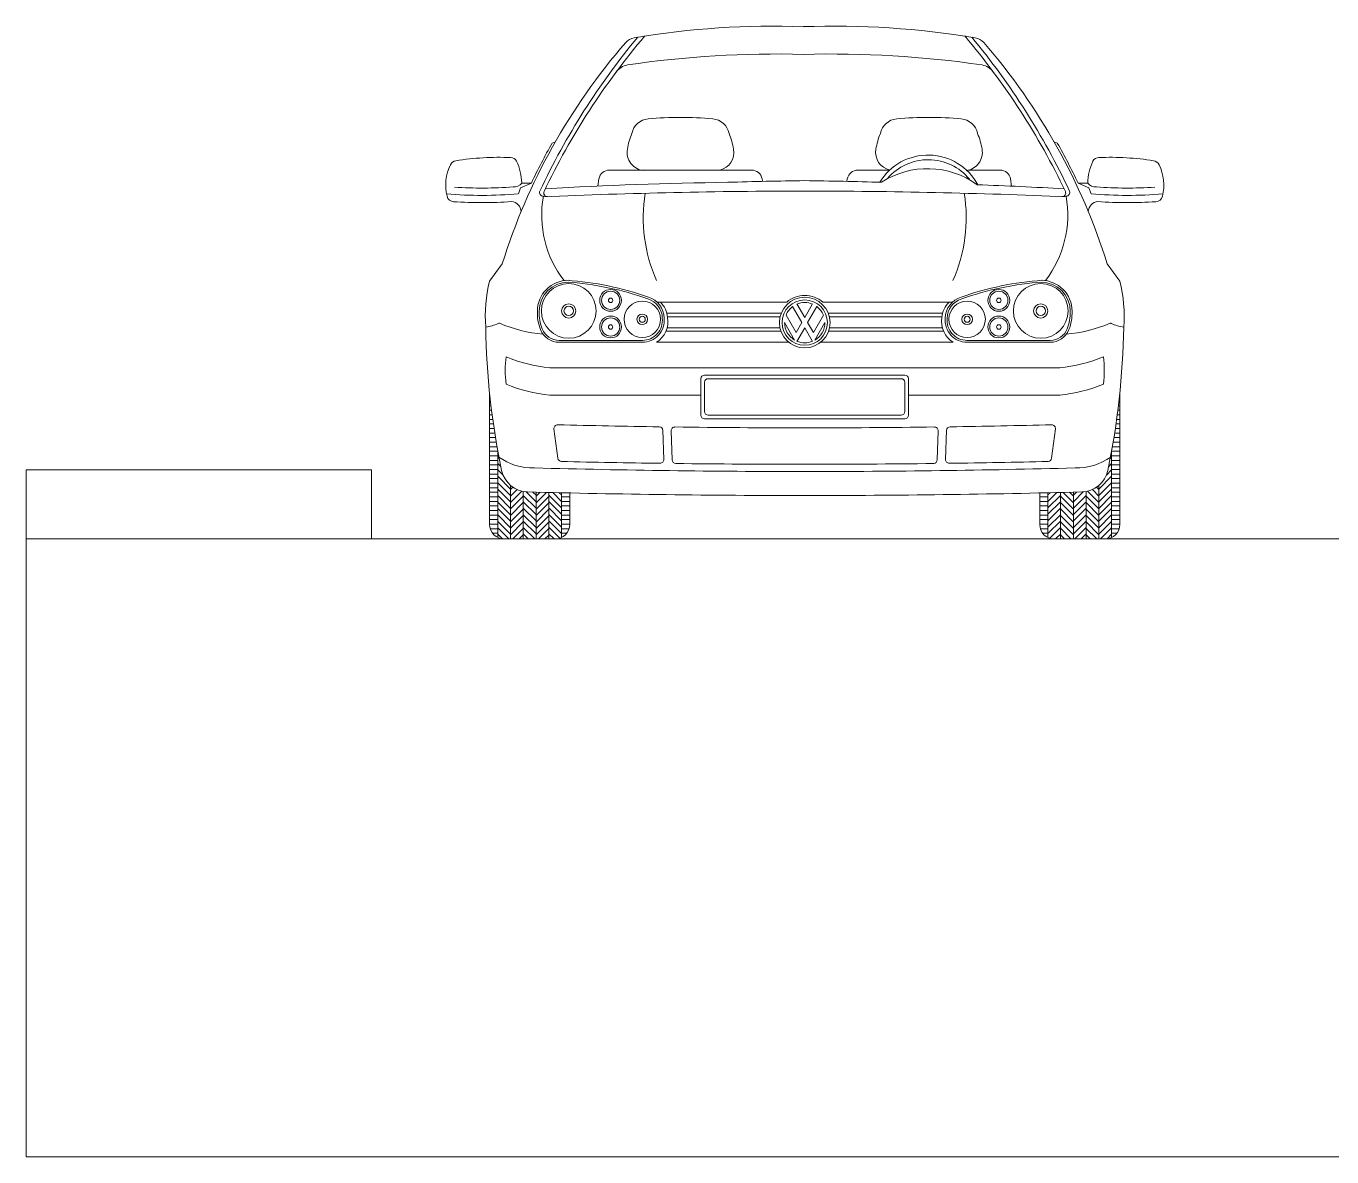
# Model space of a CAD drawing. Header units: metres. Extents: x -48 to 2360, y -1392 to 453.
# Drawn here: x 1293.091 to 1296.872, y 354.501 to 357.775 of the extents above; entities that cross this region are included whole.
import ezdxf

# ---------------------------------------------------------------- set-up
doc = ezdxf.new("R2010")
doc.units = ezdxf.units.M
doc.layers.get('0').update_dxf_attribs({"color": 200})
for name, color, linetype, lineweight in [('corte1', 211, 'Continuous', 20), ('corte2', 213, 'Continuous', 9), ('corte3', 215, 'Continuous', 5)]:
    doc.layers.add(name, color=color, linetype=linetype, lineweight=lineweight)

# ---------------------------------------------------------------- blocks, each defined once
blk = doc.blocks.new('*X40')
at = {"color": 0, "linetype": 'ByBlock'}
for p, q in [((19.331, 4.125), (19.556, 4.125)), ((19.331, 4), (19.556, 4)), ((19.331, 3.875), (19.556, 3.875)), ((19.331, 3.75), (19.556, 3.75)), ((19.331, 3.625), (19.556, 3.625)), ((19.331, 3.5), (19.556, 3.5)), ((19.331, 3.375), (19.556, 3.375)), ((19.349, 3.25), (19.556, 3.25)), ((19.413, 3.125), (19.556, 3.125))]:
    blk.add_line(p, q, dxfattribs=at)
blk = doc.blocks.new('*X41')
at = {"color": 0, "linetype": 'ByBlock'}
for p, q in [((21.52, 6.875), (21.531, 6.875)), ((21.476, 6.5), (21.531, 6.5)), ((21.492, 6.625), (21.531, 6.625)), ((21.506, 6.75), (21.531, 6.75)), ((21.426, 6.125), (21.531, 6.125)), ((21.443, 6.25), (21.531, 6.25)), ((21.46, 6.375), (21.531, 6.375)), ((21.368, 5.75), (21.531, 5.75)), ((21.388, 5.875), (21.531, 5.875)), ((21.407, 6), (21.531, 6)), ((21.326, 5.5), (21.531, 5.5)), ((21.347, 5.625), (21.531, 5.625)), ((21.305, 5.375), (21.531, 5.375)), ((21.305, 5.25), (21.531, 5.25)), ((21.305, 5.125), (21.531, 5.125)), ((21.305, 5), (21.531, 5)), ((21.305, 4.875), (21.531, 4.875)), ((21.305, 4.75), (21.531, 4.75)), ((21.305, 4.625), (21.531, 4.625)), ((21.305, 4.5), (21.531, 4.5)), ((21.305, 4.375), (21.531, 4.375)), ((21.305, 4.25), (21.531, 4.25)), ((21.305, 4.125), (21.531, 4.125)), ((21.305, 4), (21.531, 4)), ((21.305, 3.875), (21.531, 3.875)), ((21.305, 3.75), (21.531, 3.75)), ((21.305, 3.625), (21.531, 3.625)), ((21.305, 3.5), (21.531, 3.5)), ((21.305, 3.375), (21.531, 3.375)), ((21.305, 3.25), (21.513, 3.25)), ((21.305, 3.125), (21.448, 3.125))]:
    blk.add_line(p, q, dxfattribs=at)
blk = doc.blocks.new('*X42')
at = {"color": 0, "linetype": 'ByBlock'}
for p, q in [((21.224, 4.961), (21.305, 5.042)), ((21.268, 5.181), (21.305, 5.219)), ((20.955, 4.338), (21.305, 4.688)), ((21.161, 4.721), (21.305, 4.865)), ((20.955, 4.162), (21.305, 4.511)), ((20.955, 3.985), (21.305, 4.335)), ((19.556, 4), (19.799, 4.243)), ((19.556, 4.176), (19.618, 4.238)), ((19.556, 3.823), (19.906, 4.173)), ((19.556, 3.646), (19.906, 3.996)), ((20.256, 3.992), (20.525, 4.262)), ((20.256, 4.169), (20.343, 4.256)), ((20.256, 3.815), (20.606, 4.165)), ((20.256, 3.639), (20.606, 3.989)), ((20.955, 3.808), (21.305, 4.158)), ((20.955, 3.631), (21.305, 3.981)), ((19.556, 3.469), (19.906, 3.819)), ((19.556, 3.292), (19.906, 3.642)), ((20.256, 3.462), (20.606, 3.812)), ((20.256, 3.285), (20.606, 3.635)), ((20.955, 3.455), (21.305, 3.804)), ((20.955, 3.278), (21.305, 3.628)), ((19.556, 3.116), (19.906, 3.466)), ((19.606, 2.989), (19.906, 3.289)), ((20.256, 3.108), (20.606, 3.458)), ((20.293, 2.969), (20.606, 3.281)), ((20.955, 3.101), (21.305, 3.451)), ((21, 2.969), (21.305, 3.274)), ((19.762, 2.969), (19.906, 3.112)), ((20.469, 2.969), (20.606, 3.105)), ((21.18, 2.972), (21.305, 3.097))]:
    blk.add_line(p, q, dxfattribs=at)
blk = doc.blocks.new('*X43')
at = {"color": 0, "linetype": 'ByBlock'}
for p, q in [((20.955, 4.147), (20.777, 4.326)), ((20.955, 4.324), (20.89, 4.389)), ((20.256, 3.786), (19.906, 4.136)), ((20.256, 3.609), (19.906, 3.959)), ((20.256, 3.963), (19.972, 4.247)), ((20.256, 4.14), (20.144, 4.251)), ((20.955, 3.793), (20.606, 4.143)), ((20.955, 3.617), (20.606, 3.966)), ((20.955, 3.97), (20.645, 4.281)), ((20.256, 3.432), (19.906, 3.782)), ((20.256, 3.256), (19.906, 3.605)), ((20.955, 3.44), (20.606, 3.79)), ((20.955, 3.263), (20.606, 3.613)), ((20.256, 3.079), (19.906, 3.429)), ((20.189, 2.969), (19.906, 3.252)), ((20.955, 3.086), (20.606, 3.436)), ((20.896, 2.969), (20.606, 3.259)), ((20.012, 2.969), (19.906, 3.075)), ((20.72, 2.969), (20.606, 3.083))]:
    blk.add_line(p, q, dxfattribs=at)

msp = doc.modelspace()

# ---------------------------------------------------------------- linework, layer by layer
at = {"layer": 'corte1', "ltscale": 7, "transparency": 33554687}
for points in [[(1294.0905, 356.4905), (1294.0905, 356.2905), (1296.9505, 356.2905), (1296.9505, 356.4905), (1301.1381, 356.4905), (1301.1381, 356.6565), (1301.4711, 356.6565), (1301.4711, 356.8225), (1301.8041, 356.8225)], [(1294.0905, 356.4905), (1293.0905, 356.4905)], [(1344.3611, 354.5013), (1293.0905, 354.5013), (1293.0905, 356.4905)]]:
    msp.add_lwpolyline(points, dxfattribs=at)
at = {"layer": 'corte2', "ltscale": 7, "transparency": 33554687}
msp.add_lwpolyline([(1294.0905, 356.2905), (1293.0905, 356.2905)], dxfattribs=at)
at = {"layer": 'corte3', "transparency": 33554559}
for p, q in [((1294.6138, 357.4369), (1294.6233, 357.4407)), ((1296.077, 357.4369), (1296.0675, 357.4407)), ((1294.8718, 357.3586), (1294.78, 357.3586)), ((1294.8718, 357.3586), (1295.0993, 357.3586)), ((1295.0993, 357.3586), (1295.1911, 357.3586)), ((1295.5915, 357.3586), (1295.4997, 357.3586)), ((1295.819, 357.3586), (1295.9108, 357.3586)), ((1294.5538, 357.3211), (1294.5225, 357.3076)), ((1294.5259, 357.3211), (1294.5538, 357.3211)), ((1294.7489, 357.3333), (1294.7462, 357.3121)), ((1295.2221, 357.3333), (1295.2236, 357.3259)), ((1295.4686, 357.3333), (1295.4671, 357.3259)), ((1295.9418, 357.3333), (1295.9446, 357.3121)), ((1296.1648, 357.3211), (1296.137, 357.3211)), ((1296.137, 357.3211), (1296.1682, 357.3076)), ((1294.5225, 357.3076), (1294.516, 357.2901)), ((1296.1682, 357.3076), (1296.1748, 357.2901)), ((1294.4695, 357.0873), (1294.4324, 357.0368)), ((1296.2213, 357.0873), (1296.2584, 357.0368)), ((1294.918, 356.9761), (1295.2931, 356.9761)), ((1294.9459, 356.9445), (1295.2773, 356.9445)), ((1295.3098, 356.9639), (1295.3369, 356.9169)), ((1295.3225, 356.9712), (1295.3454, 356.9315)), ((1295.3683, 356.9712), (1295.3454, 356.9315)), ((1295.3809, 356.9639), (1295.3538, 356.9169)), ((1295.7728, 356.9761), (1295.3976, 356.9761)), ((1295.7448, 356.9445), (1295.4134, 356.9445)), ((1294.948, 356.9339), (1295.2739, 356.9339)), ((1295.3162, 356.8663), (1295.2869, 356.9169)), ((1295.3204, 356.8882), (1295.2912, 356.9388)), ((1295.3369, 356.9169), (1295.3204, 356.8882)), ((1295.3538, 356.9169), (1295.3704, 356.8882)), ((1295.3704, 356.8882), (1295.3996, 356.9388)), ((1295.3746, 356.8663), (1295.4038, 356.9169)), ((1295.7428, 356.9339), (1295.4168, 356.9339)), ((1294.9434, 356.8918), (1295.2764, 356.8918)), ((1294.947, 356.9023), (1295.2734, 356.9023)), ((1295.3454, 356.9023), (1295.3225, 356.8626)), ((1295.3454, 356.9023), (1295.3683, 356.8626)), ((1295.7474, 356.8918), (1295.4144, 356.8918)), ((1295.7438, 356.9023), (1295.4174, 356.9023)), ((1294.6342, 356.8654), (1294.8755, 356.8654)), ((1294.6342, 356.8601), (1294.8755, 356.8601)), ((1294.6342, 356.8601), (1294.8755, 356.8601)), ((1294.9158, 356.8601), (1295.2988, 356.8601)), ((1295.775, 356.8601), (1295.3919, 356.8601)), ((1296.0566, 356.8654), (1295.8153, 356.8654)), ((1296.0566, 356.8601), (1295.8153, 356.8601)), ((1296.0566, 356.8601), (1295.8153, 356.8601)), ((1294.607, 356.7863), (1295.3454, 356.7863)), ((1295.0448, 356.6491), (1295.0448, 356.7546)), ((1295.0553, 356.7652), (1295.3454, 356.7652)), ((1295.0659, 356.7546), (1295.3454, 356.7546)), ((1296.0838, 356.7863), (1295.3454, 356.7863)), ((1295.6355, 356.7652), (1295.3454, 356.7652)), ((1295.6249, 356.7546), (1295.3454, 356.7546)), ((1295.646, 356.6491), (1295.646, 356.7546)), ((1295.0553, 356.6597), (1295.0553, 356.7441)), ((1295.6355, 356.6597), (1295.6355, 356.7441)), ((1294.4328, 356.7132), (1294.4328, 356.3327)), ((1294.607, 356.7072), (1295.0448, 356.7072)), ((1296.0838, 356.7072), (1295.646, 356.7072)), ((1296.258, 356.7132), (1296.258, 356.3327)), ((1295.0659, 356.6491), (1295.3454, 356.6491)), ((1295.6249, 356.6491), (1295.3454, 356.6491)), ((1294.6303, 356.5241), (1294.6192, 356.6091)), ((1294.9347, 356.6051), (1294.9374, 356.5205)), ((1294.9587, 356.6038), (1294.9614, 356.5192)), ((1295.0553, 356.6386), (1295.3454, 356.6386)), ((1295.6355, 356.6386), (1295.3454, 356.6386)), ((1295.7321, 356.6038), (1295.7294, 356.5192)), ((1295.7561, 356.6051), (1295.7534, 356.5205)), ((1296.0604, 356.5241), (1296.0716, 356.6091)), ((1294.4566, 356.5452), (1294.4566, 356.2947)), ((1296.2342, 356.5452), (1296.2342, 356.2947)), ((1294.4935, 356.2905), (1294.4935, 356.4456)), ((1294.5304, 356.2905), (1294.5304, 356.428)), ((1294.5673, 356.2905), (1294.5673, 356.4261)), ((1294.6042, 356.2905), (1294.6042, 356.4252)), ((1294.6411, 356.4237), (1294.6411, 356.2947)), ((1294.6649, 356.4237), (1294.6649, 356.3327)), ((1296.0259, 356.4237), (1296.0259, 356.3327)), ((1296.0497, 356.4237), (1296.0497, 356.2947)), ((1296.0866, 356.2905), (1296.0866, 356.4252)), ((1296.1235, 356.2905), (1296.1235, 356.4261)), ((1296.1604, 356.2905), (1296.1604, 356.428)), ((1296.1973, 356.2905), (1296.1973, 356.4456)), ((1294.475, 356.2905), (1294.6227, 356.2905)), ((1296.2158, 356.2905), (1296.0681, 356.2905))]:
    msp.add_line(p, q, dxfattribs=at)
for points in [[(1294.6566, 357.0342, -0.070316), (1294.8909, 356.9855, -0.334901), (1294.9329, 356.9297, -0.447539), (1294.8749, 356.8654)], [(1294.6569, 357.0394, -0.070266), (1294.8925, 356.9905, -0.332859), (1294.9382, 356.93, -0.446192), (1294.8749, 356.8601, -0.446192)], [(1296.0338, 357.0394, 0.070266), (1295.7983, 356.9905, 0.332859), (1295.7525, 356.93, 0.446192), (1295.8159, 356.8601, 0.446192)], [(1296.0342, 357.0342, 0.070316), (1295.7999, 356.9855, 0.334901), (1295.7578, 356.9297, 0.447539), (1295.8158, 356.8654)], [(1294.9273, 356.9761, -0.180973), (1294.9482, 356.9318, -0.307257), (1294.9158, 356.8601, -0.444779)], [(1295.7635, 356.9761, 0.180973), (1295.7426, 356.9318, 0.307257), (1295.775, 356.8601, 0.444779)]]:
    msp.add_lwpolyline(points, format="xyb", dxfattribs=at)
for centre, radius in [((1294.6619, 356.9508), 0.0791), ((1296.0289, 356.9508), 0.0791), ((1294.7832, 356.9814), 0.0316), ((1294.7832, 356.9814), 0.0264), ((1294.7832, 356.9814), 0.00647), ((1295.3454, 356.9169), 0.0734), ((1295.3454, 356.9169), 0.0657), ((1295.9076, 356.9814), 0.0316), ((1295.9076, 356.9814), 0.0264), ((1295.9076, 356.9814), 0.00647), ((1294.6619, 356.9508), 0.0206), ((1294.6619, 356.9508), 0.0137), ((1294.8749, 356.9266), 0.0527), ((1295.8158, 356.9266), 0.0527), ((1296.0289, 356.9508), 0.0206), ((1296.0289, 356.9508), 0.0137), ((1294.7832, 356.9044), 0.0316), ((1294.7832, 356.9044), 0.0264), ((1294.7832, 356.9044), 0.00647), ((1294.8749, 356.9266), 0.0153), ((1294.8749, 356.9266), 0.00875), ((1295.8158, 356.9266), 0.0153), ((1295.8158, 356.9266), 0.00875), ((1295.9076, 356.9044), 0.0316), ((1295.9076, 356.9044), 0.0264), ((1295.9076, 356.9044), 0.00647)]:
    msp.add_circle(centre, radius, dxfattribs=at)
for centre, radius, start, end in [((1295.2546, 355.3519), 2.4235, 87.9451, 99.5756), ((1295.4298, 355.2752), 2.5003, 80.5729, 92.0232), ((1296.4744, 356.4056), 2.0954, 140.3143, 154.7954), ((1296.4626, 356.4034), 2.0743, 139.6324, 154.4872), ((1294.8587, 357.7002), 0.0422, 99.945, 139.019), ((1294.2282, 356.4034), 2.0743, 25.5128, 40.3676), ((1294.2164, 356.4056), 2.0954, 25.2046, 39.6857), ((1295.832, 357.7002), 0.0422, 40.981, 80.055), ((1296.1786, 356.5536), 1.7905, 139.019, 162.6584), ((1294.5121, 356.5536), 1.7905, 17.3416, 40.981), ((1294.8415, 357.6112), 0.0527, 100.7367, 143.3105), ((1295.2631, 354.7473), 2.9475, 88.476, 98.4164), ((1295.4211, 354.6575), 3.0373, 81.7093, 91.5014), ((1295.8492, 357.6112), 0.0527, 36.6895, 79.2633), ((1294.9855, 356.4578), 1.0534, 84.9086, 95.0914), ((1295.7052, 356.4578), 1.0534, 84.9086, 95.0914), ((1294.8965, 357.4545), 0.0527, 94.8882, 168.9897), ((1295.0745, 357.4545), 0.0527, 11.0103, 85.1118), ((1295.6162, 357.4545), 0.0527, 94.8882, 168.9897), ((1295.7942, 357.4545), 0.0527, 11.0103, 85.1118), ((1296.1786, 356.5536), 1.7969, 150.5563, 154.7146), ((1295.0482, 357.3815), 0.2197, 157.7826, 170.1576), ((1294.9229, 357.3815), 0.2197, 9.8424, 22.2174), ((1295.7679, 357.3815), 0.2197, 157.7826, 170.1576), ((1295.6426, 357.3815), 0.2197, 9.8424, 22.2174), ((1294.5121, 356.5536), 1.7969, 25.2854, 29.4437), ((1294.4619, 356.58), 0.8156, 87.7766, 98.9546), ((1294.8837, 357.41), 0.0527, 170.1576, 264.1568), ((1295.0874, 357.41), 0.0527, 283.0306, 9.8424), ((1295.6034, 357.41), 0.0527, 170.1576, 256.9694), ((1295.7026, 357.2382), 0.1639, 28.408, 148.6802), ((1295.8071, 357.41), 0.0527, 275.8432, 9.8424), ((1296.2289, 356.58), 0.8156, 81.0454, 92.2234), ((1294.4401, 357.315), 0.1345, 153.9256, 193.7856), ((1294.3382, 357.3649), 0.0211, 98.9546, 153.9256), ((1294.4927, 357.3739), 0.0211, 30.577, 87.7766), ((1294.3661, 357.3169), 0.1599, 1.5194, 25.0854), ((1294.78, 357.327), 0.0316, 90, 168.5452), ((1295.1911, 357.327), 0.0316, 11.4548, 90), ((1295.4997, 357.327), 0.0316, 90, 168.5452), ((1295.7012, 357.1179), 0.2449, 54.0585, 123.0353), ((1295.7029, 357.2337), 0.155, 39.4016, 139.4763), ((1295.9108, 357.327), 0.0316, 11.4548, 90), ((1296.3247, 357.3169), 0.1599, 154.9146, 178.4806), ((1296.198, 357.3739), 0.0211, 92.2234, 149.423), ((1296.3525, 357.3649), 0.0211, 26.0744, 81.0454), ((1296.2507, 357.315), 0.1345, 346.2144, 26.0744), ((1294.5044, 357.336), 0.0262, 261.9828, 325.4456), ((1295.3087, 344.4785), 12.8461, 90.82806, 93.1878), ((1295.5469, 343.1867), 14.1429, 90.81657, 91.71755), ((1295.1438, 343.1867), 14.1429, 88.28245, 89.18343), ((1296.1864, 357.336), 0.0262, 214.5544, 278.0172), ((1294.409, 358.4968), 1.2114, 265.2168, 275.0656), ((1294.33, 357.288), 0.0211, 193.7856, 266.2577), ((1294.409, 358.4968), 1.1903, 266.2577, 274.4177), ((1294.588, 357.2934), 0.0105, 154.7954, 272.556), ((1294.895, 357.2284), 0.3113, 169.917, 217.5738), ((1295.3454, 340.0612), 17.2366, 90, 92.51766), ((1294.6001, 357.2923), 0.0105, 154.4872, 272.4767), ((1295.3231, 357.2202), 0.4454, 170.7714, 204.0735), ((1295.3454, 340.0612), 17.2366, 87.48234, 90), ((1295.3677, 357.2202), 0.4454, 335.9265, 9.2286), ((1295.183, 340.0923), 17.2366, 86.96236, 87.79908), ((1295.7958, 357.2284), 0.3113, 322.4262, 10.083), ((1296.0907, 357.2923), 0.0105, 267.5233, 25.5128), ((1296.1027, 357.2934), 0.0105, 267.444, 25.2046), ((1296.2817, 358.4968), 1.2114, 264.9344, 274.7832), ((1296.2817, 358.4968), 1.1903, 265.5823, 273.7423), ((1296.3608, 357.288), 0.0211, 273.7423, 346.2144), ((1294.409, 358.4968), 1.2325, 266.2577, 274.0597), ((1294.4932, 357.2365), 0.031, 3.1817, 84.2702), ((1296.1976, 357.2365), 0.031, 95.7298, 176.8183), ((1296.2817, 358.4968), 1.2325, 265.9403, 273.7423), ((1294.8405, 356.9366), 0.4202, 166.2146, 184.4229), ((1294.6608, 356.9498), 0.0897, 90, 180), ((1294.6608, 356.9498), 0.0844, 90, 180), ((1296.03, 356.9498), 0.0897, 0, 90), ((1296.03, 356.9498), 0.0844, 0, 90), ((1295.8502, 356.9366), 0.4202, 355.5771, 13.7854), ((1295.3454, 356.9169), 0.079, 90, 131.427), ((1295.3454, 356.9169), 0.079, 48.573, 90), ((1294.7011, 356.9449), 0.1301, 177.7465, 201.7764), ((1294.7011, 356.9449), 0.1248, 177.7465, 201.7764), ((1295.3454, 356.9169), 0.0584, 127.1808, 158.0265), ((1295.3454, 356.9169), 0.0584, 67.1808, 112.8192), ((1295.3454, 356.9169), 0.0584, 21.9735, 52.8192), ((1295.9896, 356.9449), 0.1248, 338.2236, 2.2535), ((1295.9896, 356.9449), 0.1301, 338.2236, 2.2535), ((1294.4097, 357.0111), 0.1076, 276.324, 296.409), ((1296.6278, 356.9382), 2.2065, 180.8819, 191.7502), ((1294.4599, 356.9101), 0.00527, 74.6491, 116.409), ((1294.4593, 356.9157), 0, 148.8603, 180), ((1294.6241, 357.2946), 0.4129, 246.7758, 264.9564), ((1295.3454, 356.9169), 0.0584, 180, 240), ((1295.3454, 356.9169), 0.0584, 300, 0), ((1296.0667, 357.2946), 0.4129, 275.0436, 293.2242), ((1294.0629, 356.9382), 2.2065, 348.2498, 359.1181), ((1296.2309, 356.9101), 0.00527, 63.591, 105.3509), ((1296.2314, 356.9157), 0, 0, 31.1397), ((1296.2811, 357.0111), 0.1076, 243.591, 263.676), ((1294.6342, 356.9181), 0.058, 201.7764, 270), ((1294.6342, 356.9181), 0.0527, 201.7764, 270), ((1296.0566, 356.9181), 0.0527, 270, 338.2236), ((1296.0566, 356.9181), 0.058, 270, 338.2236), ((1295.3454, 356.9169), 0.0584, 247.1808, 292.8192), ((1294.7824, 356.7786), 0.3045, 172.5357, 187.4643), ((1294.6433, 357.1976), 0.4129, 246.7758, 264.9564), ((1296.0475, 357.1976), 0.4129, 275.0436, 293.2242), ((1295.9084, 356.7786), 0.3045, 352.5357, 7.4643), ((1295.0553, 356.7546), 0.0105, 90, 180), ((1295.0659, 356.7441), 0.0105, 90, 180), ((1295.6249, 356.7441), 0.0105, 0, 90), ((1295.6355, 356.7546), 0.0105, 0, 90), ((1294.6433, 357.1184), 0.4129, 246.7758, 264.9564), ((1296.0475, 357.1184), 0.4129, 275.0436, 293.2242), ((1295.0553, 356.6491), 0.0105, 180, 270), ((1295.0659, 356.6597), 0.0105, 180, 270), ((1295.6249, 356.6597), 0.0105, 270, 0), ((1295.6355, 356.6491), 0.0105, 270, 0), ((1294.6296, 356.6105), 0.0105, 88.5896, 187.4806), ((1295.3454, 385.6824), 29.0701, 268.58963, 269.17002), ((1294.9241, 356.6047), 0.0105, 1.8316, 89.17), ((1294.9692, 356.6041), 0.0105, 89.2588, 181.8316), ((1295.3454, 385.6824), 29.0701, 269.25884, 270), ((1295.3454, 385.6824), 29.0701, 270, 270.74116), ((1295.7215, 356.6041), 0.0105, 358.1684, 90.7412), ((1295.7666, 356.6047), 0.0105, 90.83, 178.1684), ((1295.3454, 385.6824), 29.0701, 270.82998, 271.41037), ((1296.0611, 356.6105), 0.0105, 352.5194, 91.4104), ((1294.5571, 356.6628), 0.1667, 234.0895, 271.8017), ((1296.1337, 356.6628), 0.1667, 268.1983, 305.9105), ((1294.5448, 356.5058), 0.0791, 192.3873, 268.6144), ((1295.3454, 385.5558), 29.0701, 268.45647, 270), ((1294.6408, 356.5254), 0.0105, 187.4806, 268.6772), ((1295.3454, 387.0385), 30.5318, 268.67719, 269.21428), ((1294.9268, 356.5202), 0.0105, 269.2143, 1.8316), ((1294.9719, 356.5196), 0.0105, 181.8316, 269.2989), ((1295.3454, 387.0385), 30.5318, 269.2989, 270), ((1295.3454, 387.0385), 30.5318, 270, 270.7011), ((1295.3454, 385.5558), 29.0701, 270, 271.54353), ((1295.7188, 356.5196), 0.0105, 270.7011, 358.1684), ((1295.7639, 356.5202), 0.0105, 178.1684, 270.7857), ((1295.3454, 387.0385), 30.5318, 270.78572, 271.32281), ((1296.05, 356.5254), 0.0105, 271.3228, 352.5194), ((1296.146, 356.5058), 0.0791, 271.3856, 347.6127), ((1295.3454, 386.948), 30.5318, 268.49387, 270), ((1295.3454, 386.948), 30.5318, 270, 271.50613), ((1294.475, 356.3327), 0.0422, 180, 270), ((1294.6227, 356.3327), 0.0422, 270, 0), ((1296.0681, 356.3327), 0.0422, 180, 270), ((1296.2158, 356.3327), 0.0422, 270, 0)]:
    msp.add_arc(centre, radius, start, end, dxfattribs=at)

# ---------------------------------------------------------------- block references
for name, p, xscale, yscale, zscale in [('*X41', (1296.7039, 355.9774), -0.1054820389039719, 0.1054820389039435, 0.1054820389039474), ('*X41', (1293.9869, 355.9774), 0.1054820389039719, 0.1054820389039719, 0.1054820389039719), ('*X42', (1296.7039, 355.9774), -0.1054820389039719, 0.1054820389039435, 0.1054820389039474), ('*X42', (1293.9869, 355.9774), 0.1054820389039719, 0.1054820389039719, 0.1054820389039719), ('*X43', (1296.7039, 355.9774), -0.1054820389039719, 0.1054820389039435, 0.1054820389039474), ('*X40', (1296.7039, 355.9774), -0.1054820389039719, 0.1054820389039435, 0.1054820389039474), ('*X40', (1293.9869, 355.9774), 0.1054820389039719, 0.1054820389039719, 0.1054820389039719), ('*X43', (1293.9869, 355.9774), 0.1054820389039719, 0.1054820389039719, 0.1054820389039719)]:
    msp.add_blockref(name, p, dxfattribs=dict(at, xscale=xscale, yscale=yscale, zscale=zscale))

doc.saveas('drawing.dxf')
